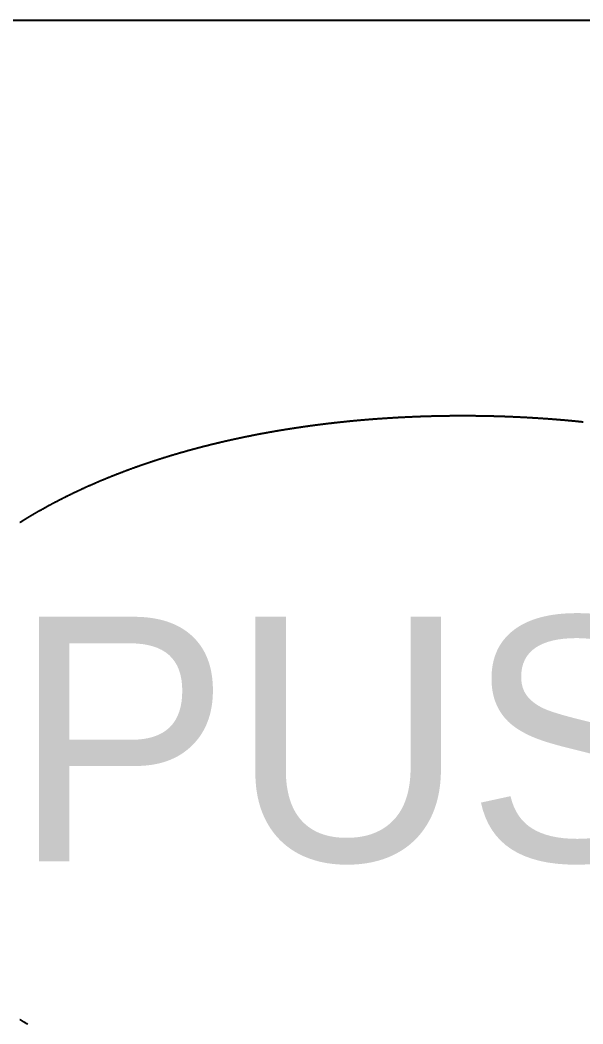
# Model space of a CAD drawing. Header units: millimetres. Extents: x 88 to 97873, y 32 to 55088.
# Drawn here: x 48379.02 to 48391.1, y 4638.97 to 4660.51 of the extents above; entities that cross this region are included whole.
import ezdxf

# ---------------------------------------------------------------- set-up
doc = ezdxf.new("R2010")
doc.units = ezdxf.units.MM
doc.header["$LTSCALE"] = 0.3
doc.layers.add('FICHAS_XLR', color=7, linetype='Continuous')
doc.styles.add('Standar', font='GOTHIC.TTF', dxfattribs={"height": 1.35})

# ---------------------------------------------------------------- blocks, each defined once
blk = doc.blocks.new('FICHA_XLR_FEMEA')
at = {"layer": 'FICHAS_XLR', "color": 0}
for points in [[(85.59, 1661.42), (85.22, 1661.46), (84.86, 1661.5), (84.5, 1661.54), (84.13, 1661.57), (83.77, 1661.61), (83.4, 1661.65), (83.04, 1661.69), (82.68, 1661.72), (82.31, 1661.76), (81.95, 1661.8), (81.58, 1661.84), (81.22, 1661.87), (80.86, 1661.91), (80.49, 1661.94), (80.13, 1661.98), (79.76, 1662.02), (79.4, 1662.05), (79.03, 1662.09), (78.67, 1662.12), (78.3, 1662.16), (77.94, 1662.19), (77.58, 1662.23), (77.21, 1662.27), (76.85, 1662.3), (76.48, 1662.33), (76.12, 1662.37), (75.75, 1662.4), (75.39, 1662.44), (75.02, 1662.47), (74.66, 1662.51), (74.29, 1662.54), (73.93, 1662.57), (73.56, 1662.61), (73.2, 1662.64), (72.83, 1662.67), (72.47, 1662.71), (72.1, 1662.74), (71.74, 1662.77), (71.37, 1662.81), (71, 1662.84), (70.64, 1662.87), (70.27, 1662.9), (69.91, 1662.93), (69.54, 1662.97), (69.18, 1663), (68.81, 1663.03), (68.45, 1663.06), (68.08, 1663.09), (67.71, 1663.12), (67.35, 1663.15), (66.98, 1663.19), (66.62, 1663.22), (66.25, 1663.25), (65.89, 1663.28), (65.52, 1663.31), (65.15, 1663.34), (64.79, 1663.37), (64.42, 1663.4), (64.05, 1663.43), (63.69, 1663.46), (63.32, 1663.49), (62.96, 1663.52), (62.59, 1663.55), (62.22, 1663.57), (61.86, 1663.6), (61.49, 1663.63), (61.12, 1663.66), (60.76, 1663.69), (60.39, 1663.72), (60.03, 1663.74), (59.66, 1663.77), (59.29, 1663.8), (58.93, 1663.83), (58.56, 1663.86), (58.19, 1663.88), (57.83, 1663.91), (57.46, 1663.94), (57.09, 1663.96), (56.72, 1663.99), (56.36, 1664.02), (55.99, 1664.04), (55.62, 1664.07), (55.26, 1664.1), (54.89, 1664.12), (54.52, 1664.15), (54.16, 1664.17), (53.79, 1664.2), (53.42, 1664.23), (53.05, 1664.25), (52.69, 1664.28), (52.32, 1664.3), (51.95, 1664.33), (51.59, 1664.35), (51.22, 1664.38), (50.85, 1664.4), (50.48, 1664.42), (50.12, 1664.45), (49.75, 1664.47), (49.38, 1664.5), (49.01, 1664.52), (48.65, 1664.54), (48.28, 1664.57), (47.91, 1664.59), (47.54, 1664.61), (47.18, 1664.64), (46.81, 1664.66), (46.44, 1664.68), (46.07, 1664.71), (45.7, 1664.73), (45.34, 1664.75), (44.97, 1664.77), (44.6, 1664.79), (44.23, 1664.82), (43.87, 1664.84), (43.5, 1664.86), (43.13, 1664.88), (42.76, 1664.9), (42.39, 1664.92), (42.03, 1664.94), (41.66, 1664.96), (41.29, 1664.99), (40.92, 1665.01), (40.55, 1665.03), (40.19, 1665.05), (39.82, 1665.07), (39.45, 1665.09), (39.08, 1665.11), (38.71, 1665.13), (38.34, 1665.15), (37.98, 1665.17), (37.61, 1665.18), (37.24, 1665.2), (36.87, 1665.22), (36.5, 1665.24), (36.13, 1665.26), (35.77, 1665.28), (35.4, 1665.3), (35.03, 1665.32), (34.66, 1665.33), (34.29, 1665.35), (33.92, 1665.37), (33.55, 1665.39), (33.19, 1665.4), (32.82, 1665.42), (32.45, 1665.44), (32.08, 1665.46), (31.71, 1665.47), (31.34, 1665.49), (30.97, 1665.51), (30.6, 1665.52), (30.24, 1665.54), (29.87, 1665.56), (29.5, 1665.57), (29.13, 1665.59), (28.76, 1665.6), (28.39, 1665.62), (28.02, 1665.63), (27.65, 1665.65), (27.28, 1665.67), (26.92, 1665.68), (26.55, 1665.7), (26.18, 1665.71), (25.81, 1665.72), (25.44, 1665.74), (25.07, 1665.75), (24.7, 1665.77), (24.33, 1665.78), (23.96, 1665.8), (23.59, 1665.81), (23.22, 1665.82), (22.86, 1665.84), (22.49, 1665.85), (22.12, 1665.86), (21.75, 1665.88), (21.38, 1665.89), (21.01, 1665.9), (20.64, 1665.92), (20.27, 1665.93), (19.9, 1665.94), (19.53, 1665.95), (19.16, 1665.96), (18.79, 1665.98), (18.42, 1665.99), (18.05, 1666), (17.68, 1666.01), (17.32, 1666.02), (16.95, 1666.03), (16.58, 1666.04), (16.21, 1666.06), (15.84, 1666.07), (15.47, 1666.08), (15.1, 1666.09), (14.73, 1666.1), (14.36, 1666.11), (13.99, 1666.12), (13.62, 1666.13), (13.25, 1666.14), (12.88, 1666.15), (12.51, 1666.16), (12.14, 1666.17), (11.77, 1666.18), (11.4, 1666.19), (11.03, 1666.19), (10.66, 1666.2), (10.29, 1666.21), (9.92, 1666.22), (9.55, 1666.23), (9.19, 1666.24), (8.82, 1666.24), (8.45, 1666.25), (8.08, 1666.26), (7.71, 1666.27), (7.34, 1666.28), (6.97, 1666.28), (6.6, 1666.29), (6.23, 1666.3), (5.86, 1666.3), (5.49, 1666.31), (5.12, 1666.32), (4.75, 1666.32), (4.38, 1666.33), (4.01, 1666.34), (3.64, 1666.34), (3.27, 1666.35), (2.9, 1666.36), (2.53, 1666.36), (2.16, 1666.37), (1.79, 1666.37), (1.42, 1666.38), (1.05, 1666.38), (0.68, 1666.39), (0.31, 1666.39), (-0.06, 1666.4), (-0.43, 1666.4), (-0.8, 1666.41), (-1.17, 1666.41), (-1.54, 1666.41), (-1.91, 1666.42), (-2.28, 1666.42), (-2.65, 1666.43), (-3.02, 1666.43), (-3.39, 1666.43), (-3.76, 1666.44), (-4.13, 1666.44), (-4.5, 1666.44), (-4.87, 1666.45), (-5.24, 1666.45), (-5.61, 1666.45), (-5.98, 1666.45), (-6.35, 1666.46), (-6.72, 1666.46), (-7.09, 1666.46), (-7.46, 1666.46), (-7.83, 1666.46), (-8.2, 1666.46), (-8.57, 1666.47), (-8.94, 1666.47), (-9.31, 1666.47), (-9.68, 1666.47), (-10.05, 1666.47), (-10.42, 1666.47), (-10.79, 1666.47), (-11.16, 1666.47), (-11.53, 1666.47), (-11.9, 1666.47), (-12.27, 1666.47), (-12.64, 1666.47), (-13.01, 1666.47), (-13.38, 1666.47), (-13.75, 1666.47), (-14.12, 1666.47), (-14.49, 1666.47), (-14.86, 1666.47), (-15.23, 1666.47), (-15.6, 1666.47), (-15.97, 1666.47), (-16.34, 1666.46), (-16.71, 1666.46), (-17.08, 1666.46), (-17.45, 1666.46), (-17.82, 1666.46), (-18.19, 1666.46), (-18.56, 1666.45), (-18.93, 1666.45), (-19.3, 1666.45), (-19.67, 1666.45), (-20.04, 1666.44), (-20.41, 1666.44), (-20.78, 1666.44), (-21.15, 1666.43), (-21.52, 1666.43), (-21.89, 1666.43), (-22.26, 1666.42), (-22.63, 1666.42), (-23, 1666.41), (-23.37, 1666.41), (-23.74, 1666.41), (-24.11, 1666.4), (-24.48, 1666.4), (-24.85, 1666.39), (-25.22, 1666.39), (-25.59, 1666.38), (-25.96, 1666.38), (-26.33, 1666.37), (-26.7, 1666.37), (-27.07, 1666.36), (-27.44, 1666.36), (-27.81, 1666.35), (-28.18, 1666.34), (-28.55, 1666.34), (-28.92, 1666.33), (-29.29, 1666.32), (-29.66, 1666.32), (-30.03, 1666.31), (-30.4, 1666.3), (-30.77, 1666.3), (-31.14, 1666.29), (-31.5, 1666.28), (-31.87, 1666.28), (-32.24, 1666.27), (-32.61, 1666.26), (-32.98, 1666.25), (-33.35, 1666.24), (-33.72, 1666.24), (-34.09, 1666.23), (-34.46, 1666.22), (-34.83, 1666.21), (-35.2, 1666.2), (-35.57, 1666.19), (-35.94, 1666.19), (-36.31, 1666.18), (-36.68, 1666.17), (-37.05, 1666.16), (-37.42, 1666.15), (-37.79, 1666.14), (-38.16, 1666.13), (-38.53, 1666.12), (-38.9, 1666.11), (-39.27, 1666.1), (-39.64, 1666.09), (-40.01, 1666.08), (-40.38, 1666.07), (-40.75, 1666.06), (-41.11, 1666.04), (-41.48, 1666.03), (-41.85, 1666.02), (-42.22, 1666.01), (-42.59, 1666), (-42.96, 1665.99), (-43.33, 1665.98), (-43.7, 1665.96), (-44.07, 1665.95), (-44.44, 1665.94), (-44.81, 1665.93), (-45.18, 1665.92), (-45.55, 1665.9), (-45.92, 1665.89), (-46.29, 1665.88), (-46.65, 1665.86), (-47.02, 1665.85), (-47.39, 1665.84), (-47.76, 1665.82), (-48.13, 1665.81), (-48.5, 1665.8), (-48.87, 1665.78), (-49.24, 1665.77), (-49.61, 1665.75), (-49.98, 1665.74), (-50.35, 1665.72), (-50.72, 1665.71), (-51.08, 1665.7), (-51.45, 1665.68), (-51.82, 1665.67), (-52.19, 1665.65), (-52.56, 1665.63), (-52.93, 1665.62), (-53.3, 1665.6), (-53.67, 1665.59), (-54.04, 1665.57), (-54.4, 1665.56), (-54.77, 1665.54), (-55.14, 1665.52), (-55.51, 1665.51), (-55.88, 1665.49), (-56.25, 1665.47), (-56.62, 1665.46), (-56.99, 1665.44), (-57.35, 1665.42), (-57.72, 1665.4), (-58.09, 1665.39), (-58.46, 1665.37), (-58.83, 1665.35), (-59.2, 1665.33), (-59.57, 1665.32), (-59.93, 1665.3), (-60.3, 1665.28), (-60.67, 1665.26), (-61.04, 1665.24), (-61.41, 1665.22), (-61.78, 1665.2), (-62.15, 1665.18), (-62.51, 1665.17), (-62.88, 1665.15), (-63.25, 1665.13), (-63.62, 1665.11), (-63.99, 1665.09), (-64.35, 1665.07), (-64.72, 1665.05), (-65.09, 1665.03), (-65.46, 1665.01), (-65.83, 1664.99), (-66.2, 1664.96), (-66.56, 1664.94), (-66.93, 1664.92), (-67.3, 1664.9), (-67.67, 1664.88), (-68.04, 1664.86), (-68.4, 1664.84), (-68.77, 1664.82), (-69.14, 1664.79), (-69.51, 1664.77), (-69.88, 1664.75), (-70.24, 1664.73), (-70.61, 1664.71), (-70.98, 1664.68), (-71.35, 1664.66), (-71.71, 1664.64), (-72.08, 1664.61), (-72.45, 1664.59), (-72.82, 1664.57), (-73.18, 1664.54), (-73.55, 1664.52), (-73.92, 1664.5), (-74.29, 1664.47), (-74.65, 1664.45), (-75.02, 1664.42), (-75.39, 1664.4), (-75.76, 1664.38), (-76.12, 1664.35), (-76.49, 1664.33), (-76.86, 1664.3), (-77.23, 1664.28), (-77.59, 1664.25), (-77.96, 1664.23), (-78.33, 1664.2), (-78.69, 1664.17), (-79.06, 1664.15), (-79.43, 1664.12), (-79.8, 1664.1), (-80.16, 1664.07), (-80.53, 1664.04), (-80.9, 1664.02), (-81.26, 1663.99), (-81.63, 1663.96), (-82, 1663.94), (-82.36, 1663.91), (-82.73, 1663.88), (-83.1, 1663.86), (-83.46, 1663.83), (-83.83, 1663.8), (-84.2, 1663.77), (-84.56, 1663.74), (-84.93, 1663.72), (-85.3, 1663.69), (-85.66, 1663.66), (-86.03, 1663.63), (-86.4, 1663.6), (-86.76, 1663.57), (-87.13, 1663.55), (-87.49, 1663.52), (-87.86, 1663.49), (-88.23, 1663.46), (-88.59, 1663.43), (-88.96, 1663.4), (-89.33, 1663.37), (-89.69, 1663.34), (-90.06, 1663.31), (-90.42, 1663.28), (-90.79, 1663.25), (-91.16, 1663.22), (-91.52, 1663.19), (-91.89, 1663.15), (-92.25, 1663.12), (-92.62, 1663.09), (-92.98, 1663.06), (-93.35, 1663.03), (-93.72, 1663), (-94.08, 1662.97), (-94.45, 1662.93), (-94.81, 1662.9), (-95.18, 1662.87), (-95.54, 1662.84), (-95.91, 1662.81), (-96.27, 1662.77), (-96.64, 1662.74), (-97, 1662.71), (-97.37, 1662.67), (-97.73, 1662.64), (-98.1, 1662.61), (-98.46, 1662.57), (-98.83, 1662.54), (-99.19, 1662.51), (-99.56, 1662.47), (-99.92, 1662.44), (-100.29, 1662.4), (-100.65, 1662.37), (-101.02, 1662.33), (-101.38, 1662.3), (-101.75, 1662.27), (-102.11, 1662.23), (-102.48, 1662.19), (-102.84, 1662.16), (-103.21, 1662.12), (-103.57, 1662.09), (-103.94, 1662.05), (-104.3, 1662.02), (-104.66, 1661.98), (-105.03, 1661.94), (-105.39, 1661.91), (-105.76, 1661.87), (-106.12, 1661.84), (-106.49, 1661.8), (-106.85, 1661.76), (-107.21, 1661.72), (-107.58, 1661.69), (-107.94, 1661.65), (-108.31, 1661.61), (-108.67, 1661.57), (-109.03, 1661.54), (-109.4, 1661.5), (-109.76, 1661.46), (-110.12, 1661.42), (-110.49, 1661.38), (-110.85, 1661.35), (-111.22, 1661.31), (-111.58, 1661.27), (-111.94, 1661.23), (-112.31, 1661.19), (-112.67, 1661.15), (-113.03, 1661.11), (-113.4, 1661.07), (-113.76, 1661.03), (-114.12, 1660.99), (-114.48, 1660.95), (-114.85, 1660.91), (-115.21, 1660.87), (-115.57, 1660.83), (-115.94, 1660.79), (-116.3, 1660.75), (-116.66, 1660.71), (-117.02, 1660.67), (-117.39, 1660.63), (-117.75, 1660.58), (-118.11, 1660.54), (-118.47, 1660.5), (-118.84, 1660.46), (-119.2, 1660.42), (-119.56, 1660.38), (-119.92, 1660.33), (-120.29, 1660.29), (-120.65, 1660.25), (-121.01, 1660.21), (-121.37, 1660.16), (-121.74, 1660.12), (-122.1, 1660.08), (-122.46, 1660.03), (-122.82, 1659.99), (-123.18, 1659.95), (-123.54, 1659.9), (-123.91, 1659.86), (-124.27, 1659.81), (-124.63, 1659.77), (-124.99, 1659.73), (-125.35, 1659.68), (-125.71, 1659.64), (-126.08, 1659.59), (-126.44, 1659.55), (-126.8, 1659.5), (-127.16, 1659.46), (-127.52, 1659.41), (-127.88, 1659.36), (-128.24, 1659.32), (-128.6, 1659.27), (-128.96, 1659.23), (-129.33, 1659.18), (-129.69, 1659.13), (-130.05, 1659.09), (-130.41, 1659.04), (-130.77, 1658.99), (-131.13, 1658.95), (-131.49, 1658.9), (-131.85, 1658.85), (-132.21, 1658.81), (-132.57, 1658.76), (-132.93, 1658.71), (-133.29, 1658.66), (-133.65, 1658.62), (-134.01, 1658.57), (-134.37, 1658.52), (-134.73, 1658.47), (-135.09, 1658.42), (-135.45, 1658.37), (-135.81, 1658.32), (-136.17, 1658.28), (-136.53, 1658.23), (-136.89, 1658.18), (-137.25, 1658.13), (-137.61, 1658.08), (-137.97, 1658.03), (-138.33, 1657.98), (-138.69, 1657.93), (-139.05, 1657.88), (-139.41, 1657.83), (-139.76, 1657.78), (-140.12, 1657.73), (-140.48, 1657.67), (-140.84, 1657.62), (-141.2, 1657.57), (-141.56, 1657.52), (-141.92, 1657.47), (-142.28, 1657.42), (-142.64, 1657.37), (-142.99, 1657.31), (-143.35, 1657.26), (-143.71, 1657.21), (-144.07, 1657.16), (-144.43, 1657.11), (-144.79, 1657.05), (-145.14, 1657), (-145.5, 1656.95), (-145.86, 1656.89), (-146.22, 1656.84), (-146.58, 1656.79), (-146.93, 1656.73), (-147.29, 1656.68), (-147.65, 1656.63), (-148.01, 1656.57), (-148.36, 1656.52), (-148.72, 1656.46), (-149.08, 1656.41), (-149.44, 1656.35), (-149.79, 1656.3), (-150.15, 1656.25), (-150.51, 1656.19), (-150.87, 1656.13), (-151.22, 1656.08), (-151.58, 1656.02), (-151.94, 1655.97), (-152.29, 1655.91), (-152.65, 1655.86), (-153.01, 1655.8), (-153.36, 1655.74), (-153.72, 1655.69), (-154.08, 1655.63), (-154.43, 1655.57), (-154.79, 1655.52), (-155.15, 1655.46), (-155.5, 1655.4), (-155.86, 1655.35), (-156.21, 1655.29), (-156.57, 1655.23), (-156.93, 1655.17), (-157.28, 1655.11), (-157.64, 1655.06), (-157.99, 1655), (-158.35, 1654.94), (-158.7, 1654.88), (-159.06, 1654.82), (-159.42, 1654.76), (-159.77, 1654.7), (-160.13, 1654.65), (-160.48, 1654.59), (-160.84, 1654.53), (-161.19, 1654.47), (-161.55, 1654.41), (-161.9, 1654.35), (-162.26, 1654.29), (-162.61, 1654.23), (-162.97, 1654.17), (-163.32, 1654.11), (-163.67, 1654.05), (-164.03, 1653.98), (-164.38, 1653.92), (-164.74, 1653.86), (-165.09, 1653.8), (-165.45, 1653.74), (-165.8, 1653.68), (-166.15, 1653.62), (-166.51, 1653.55), (-166.86, 1653.49), (-167.22, 1653.43), (-167.57, 1653.37), (-167.92, 1653.3), (-168.28, 1653.24), (-168.63, 1653.18), (-168.98, 1653.12), (-169.34, 1653.05), (-169.69, 1652.99), (-170.04, 1652.93), (-170.4, 1652.86), (-170.75, 1652.8), (-171.1, 1652.73), (-171.46, 1652.67), (-171.81, 1652.61), (-172.16, 1652.54), (-172.51, 1652.48), (-172.87, 1652.41), (-173.22, 1652.35), (-173.57, 1652.28), (-173.92, 1652.22), (-174.28, 1652.15), (-174.63, 1652.09), (-174.98, 1652.02), (-175.33, 1651.96), (-175.68, 1651.89), (-176.04, 1651.82), (-176.39, 1651.76), (-176.74, 1651.69), (-177.09, 1651.62), (-177.44, 1651.56), (-177.79, 1651.49), (-178.14, 1651.42), (-178.5, 1651.36), (-178.85, 1651.29), (-179.2, 1651.22), (-179.55, 1651.15), (-179.9, 1651.09), (-180.25, 1651.02), (-180.6, 1650.95), (-180.95, 1650.88), (-181.3, 1650.81), (-181.65, 1650.75), (-182, 1650.68), (-182.35, 1650.61), (-182.7, 1650.54), (-183.05, 1650.47), (-183.4, 1650.4), (-183.75, 1650.33), (-184.1, 1650.26), (-184.45, 1650.19), (-184.8, 1650.12), (-185.15, 1650.05), (-185.5, 1649.98), (-185.85, 1649.91), (-186.2, 1649.84), (-186.55, 1649.77), (-186.9, 1649.7), (-187.25, 1649.63), (-187.6, 1649.56), (-187.95, 1649.48), (-188.3, 1649.41), (-188.65, 1649.34), (-188.99, 1649.27), (-189.34, 1649.2), (-189.69, 1649.13), (-190.04, 1649.05), (-190.39, 1648.98), (-190.74, 1648.91), (-191.08, 1648.84), (-191.43, 1648.76), (-191.78, 1648.69), (-192.13, 1648.62), (-192.48, 1648.54), (-192.82, 1648.47), (-193.17, 1648.4), (-193.52, 1648.32), (-193.87, 1648.25), (-194.21, 1648.17), (-194.56, 1648.1), (-194.91, 1648.03), (-195.26, 1647.95), (-195.6, 1647.88), (-195.95, 1647.8), (-196.3, 1647.73), (-196.64, 1647.65), (-196.99, 1647.58), (-197.34, 1647.5), (-197.68, 1647.42), (-198.03, 1647.35), (-198.38, 1647.27), (-198.72, 1647.2), (-199.07, 1647.12), (-199.41, 1647.04), (-199.76, 1646.97), (-200.11, 1646.89), (-200.45, 1646.81), (-200.8, 1646.74), (-201.14, 1646.66), (-201.49, 1646.58), (-201.83, 1646.5), (-202.18, 1646.43), (-202.52, 1646.35), (-202.87, 1646.27), (-203.21, 1646.19), (-203.56, 1646.11), (-203.9, 1646.03), (-204.25, 1645.96), (-204.59, 1645.88), (-204.94, 1645.8), (-205.28, 1645.72), (-205.63, 1645.64), (-205.97, 1645.56), (-206.31, 1645.48), (-206.66, 1645.4), (-207, 1645.32), (-207.35, 1645.24), (-207.69, 1645.16), (-208.03, 1645.08), (-208.38, 1645), (-208.72, 1644.92), (-209.06, 1644.84), (-209.41, 1644.76), (-209.75, 1644.68), (-210.09, 1644.59), (-210.44, 1644.51), (-210.78, 1644.43), (-211.12, 1644.35), (-211.46, 1644.27), (-211.81, 1644.19), (-212.15, 1644.1), (-212.49, 1644.02), (-212.83, 1643.94), (-213.17, 1643.86), (-213.52, 1643.77), (-213.86, 1643.69), (-214.2, 1643.61), (-214.54, 1643.52), (-214.88, 1643.44), (-215.23, 1643.36), (-215.57, 1643.27), (-215.91, 1643.19), (-216.25, 1643.1), (-216.59, 1643.02), (-216.93, 1642.94), (-217.27, 1642.85), (-217.61, 1642.77), (-217.95, 1642.68), (-218.29, 1642.6), (-218.64, 1642.51), (-218.98, 1642.42), (-219.32, 1642.34), (-219.66, 1642.25), (-220, 1642.17), (-220.34, 1642.08), (-220.68, 1642), (-221.02, 1641.91), (-221.36, 1641.82), (-221.69, 1641.74), (-222.03, 1641.65), (-222.37, 1641.56), (-222.71, 1641.47), (-223.05, 1641.39), (-223.39, 1641.3), (-223.73, 1641.21), (-224.07, 1641.12), (-224.41, 1641.04), (-224.75, 1640.95), (-225.08, 1640.86), (-225.42, 1640.77), (-225.76, 1640.68), (-226.1, 1640.59), (-226.44, 1640.51), (-226.78, 1640.42), (-227.11, 1640.33), (-227.45, 1640.24), (-227.79, 1640.15), (-228.13, 1640.06), (-228.46, 1639.97), (-228.8, 1639.88), (-229.14, 1639.79), (-229.48, 1639.7), (-229.81, 1639.61), (-230.15, 1639.52), (-230.49, 1639.43), (-230.82, 1639.34), (-231.16, 1639.24), (-231.5, 1639.15), (-231.83, 1639.06), (-232.17, 1638.97), (-232.5, 1638.88), (-232.84, 1638.79), (-233.18, 1638.69), (-233.51, 1638.6), (-233.85, 1638.51), (-234.18, 1638.42), (-234.52, 1638.32), (-234.85, 1638.23), (-235.19, 1638.14), (-235.52, 1638.04), (-235.86, 1637.95), (-236.19, 1637.86), (-236.53, 1637.76), (-236.86, 1637.67), (-237.2, 1637.58), (-237.53, 1637.48), (-237.87, 1637.39), (-238.2, 1637.29), (-238.54, 1637.2), (-238.87, 1637.1), (-239.2, 1637.01), (-239.54, 1636.91), (-239.87, 1636.82), (-240.2, 1636.72), (-240.54, 1636.63), (-240.87, 1636.53), (-241.2, 1636.44), (-241.54, 1636.34), (-241.87, 1636.24), (-242.2, 1636.15), (-242.54, 1636.05), (-242.87, 1635.95), (-243.2, 1635.86), (-243.53, 1635.76), (-243.87, 1635.66), (-244.2, 1635.57), (-244.53, 1635.47), (-244.86, 1635.37), (-245.19, 1635.27), (-245.53, 1635.17), (-245.86, 1635.08), (-246.19, 1634.98), (-246.52, 1634.88), (-246.85, 1634.78), (-247.18, 1634.68), (-247.51, 1634.58), (-247.84, 1634.48), (-248.17, 1634.38), (-248.51, 1634.29), (-248.84, 1634.19), (-249.17, 1634.09), (-249.5, 1633.99), (-249.83, 1633.89), (-250.16, 1633.79), (-250.49, 1633.69), (-250.82, 1633.58), (-251.15, 1633.48), (-251.48, 1633.38), (-251.81, 1633.28), (-252.13, 1633.18), (-252.46, 1633.08), (-252.79, 1632.98), (-253.12, 1632.88), (-253.45, 1632.77), (-253.78, 1632.67), (-254.11, 1632.57), (-254.44, 1632.47), (-254.76, 1632.37), (-255.09, 1632.26), (-255.42, 1632.16), (-255.75, 1632.06), (-256.08, 1631.95), (-256.4, 1631.85), (-256.73, 1631.75), (-257.06, 1631.64), (-257.39, 1631.54), (-257.71, 1631.44), (-258.04, 1631.33), (-258.37, 1631.23), (-258.69, 1631.12), (-259.02, 1631.02), (-259.35, 1630.91), (-259.67, 1630.81), (-260, 1630.7), (-260.33, 1630.6), (-260.65, 1630.49), (-260.98, 1630.39), (-261.3, 1630.28), (-261.63, 1630.18), (-261.96, 1630.07), (-262.28, 1629.96), (-262.61, 1629.86), (-262.93, 1629.75), (-263.26, 1629.64), (-263.58, 1629.54), (-263.91, 1629.43), (-264.23, 1629.32), (-264.56, 1629.21), (-264.88, 1629.11), (-265.21, 1629), (-265.53, 1628.89), (-265.85, 1628.78), (-266.18, 1628.68), (-266.5, 1628.57), (-266.82, 1628.46), (-267.15, 1628.35), (-267.47, 1628.24), (-267.79, 1628.13), (-268.12, 1628.02), (-268.44, 1627.91), (-268.76, 1627.8), (-269.09, 1627.69), (-269.41, 1627.58), (-269.73, 1627.48), (-270.05, 1627.36), (-270.38, 1627.25), (-270.7, 1627.14), (-271.02, 1627.03), (-271.34, 1626.92), (-271.66, 1626.81), (-271.99, 1626.7), (-272.31, 1626.59), (-272.63, 1626.48), (-272.95, 1626.37), (-273.27, 1626.25), (-273.59, 1626.14), (-273.91, 1626.03), (-274.23, 1625.92), (-274.55, 1625.81), (-274.87, 1625.69), (-275.19, 1625.58), (-275.51, 1625.47), (-275.83, 1625.35), (-276.15, 1625.24), (-276.47, 1625.13), (-276.79, 1625.01), (-277.11, 1624.9), (-277.43, 1624.79), (-277.75, 1624.67), (-278.07, 1624.56), (-278.39, 1624.44), (-278.71, 1624.33), (-279.03, 1624.22), (-279.35, 1624.1), (-279.66, 1623.99), (-279.98, 1623.87), (-280.3, 1623.75), (-280.62, 1623.64), (-280.94, 1623.52), (-281.25, 1623.41), (-281.57, 1623.29), (-281.89, 1623.18), (-282.21, 1623.06), (-282.52, 1622.94), (-282.84, 1622.83), (-283.16, 1622.71), (-283.47, 1622.59), (-283.79, 1622.48), (-284.11, 1622.36), (-284.42, 1622.24), (-284.74, 1622.12), (-285.05, 1622.01), (-285.37, 1621.89), (-285.69, 1621.77), (-286, 1621.65), (-286.32, 1621.53), (-286.63, 1621.41), (-286.95, 1621.29), (-287.26, 1621.18), (-287.58, 1621.06), (-287.89, 1620.94), (-288.21, 1620.82), (-288.52, 1620.7), (-288.84, 1620.58), (-289.15, 1620.46), (-289.46, 1620.34), (-289.78, 1620.22), (-290.09, 1620.1), (-290.41, 1619.98), (-290.72, 1619.86), (-291.03, 1619.74), (-291.35, 1619.61), (-291.66, 1619.49), (-291.97, 1619.37), (-292.28, 1619.25), (-292.6, 1619.13), (-292.91, 1619.01), (-293.22, 1618.88), (-293.53, 1618.76), (-293.85, 1618.64), (-294.16, 1618.52), (-294.47, 1618.39), (-294.78, 1618.27), (-295.09, 1618.15), (-295.4, 1618.03), (-295.71, 1617.9), (-296.03, 1617.78), (-296.34, 1617.65), (-296.65, 1617.53), (-296.96, 1617.41), (-297.27, 1617.28), (-297.58, 1617.16), (-297.89, 1617.03), (-298.2, 1616.91), (-298.51, 1616.78), (-298.82, 1616.66), (-299.13, 1616.53), (-299.44, 1616.41), (-299.75, 1616.28), (-300.06, 1616.16), (-300.36, 1616.03), (-300.67, 1615.9), (-300.98, 1615.78), (-301.29, 1615.65), (-301.6, 1615.53), (-301.91, 1615.4), (-302.22, 1615.27), (-302.52, 1615.15), (-302.83, 1615.02), (-303.14, 1614.89), (-303.45, 1614.76), (-303.75, 1614.64), (-304.06, 1614.51), (-304.37, 1614.38), (-304.67, 1614.25), (-304.98, 1614.12), (-305.29, 1613.99), (-305.59, 1613.87), (-305.9, 1613.74), (-306.21, 1613.61), (-306.51, 1613.48), (-306.82, 1613.35), (-307.12, 1613.22), (-307.43, 1613.09), (-307.74, 1612.96), (-308.04, 1612.83), (-308.35, 1612.7), (-308.65, 1612.57), (-308.95, 1612.44), (-309.26, 1612.31), (-309.56, 1612.18), (-309.87, 1612.05), (-310.17, 1611.92), (-310.48, 1611.78), (-310.78, 1611.65), (-311.08, 1611.52), (-311.39, 1611.39), (-311.69, 1611.26), (-311.99, 1611.12), (-312.3, 1610.99), (-312.6, 1610.86), (-312.9, 1610.73), (-313.21, 1610.59), (-313.51, 1610.46), (-313.81, 1610.33), (-314.11, 1610.19), (-314.41, 1610.06), (-314.72, 1609.93), (-315.02, 1609.79), (-315.32, 1609.66), (-315.62, 1609.52), (-315.92, 1609.39), (-316.22, 1609.26), (-316.52, 1609.12), (-316.82, 1608.99), (-317.12, 1608.85), (-317.42, 1608.72), (-317.73, 1608.58), (-318.03, 1608.45), (-318.33, 1608.31), (-318.62, 1608.17), (-318.92, 1608.04), (-319.22, 1607.9), (-319.52, 1607.76), (-319.82, 1607.63), (-320.12, 1607.49), (-320.42, 1607.35), (-320.72, 1607.22), (-321.02, 1607.08), (-321.32, 1606.94), (-321.61, 1606.81), (-321.91, 1606.67), (-322.21, 1606.53), (-322.51, 1606.39), (-322.8, 1606.25), (-323.1, 1606.12), (-323.4, 1605.98), (-323.7, 1605.84), (-323.99, 1605.7), (-324.29, 1605.56), (-324.59, 1605.42), (-324.88, 1605.28), (-325.18, 1605.14), (-325.47, 1605), (-325.77, 1604.86), (-326.07, 1604.72), (-326.36, 1604.58), (-326.66, 1604.44), (-326.95, 1604.3), (-327.25, 1604.16), (-327.54, 1604.02), (-327.84, 1603.88), (-328.13, 1603.74), (-328.43, 1603.59), (-328.72, 1603.45), (-329.01, 1603.31), (-329.31, 1603.17), (-329.6, 1603.03), (-329.9, 1602.89), (-330.19, 1602.74), (-330.48, 1602.6), (-330.78, 1602.46), (-331.07, 1602.31), (-331.36, 1602.17), (-331.65, 1602.03), (-331.95, 1601.88), (-332.24, 1601.74), (-332.53, 1601.6), (-332.82, 1601.45), (-333.11, 1601.31), (-333.41, 1601.16), (-333.7, 1601.02), (-333.99, 1600.88), (-334.28, 1600.73), (-334.57, 1600.59), (-334.86, 1600.44), (-335.15, 1600.3), (-335.44, 1600.15), (-335.73, 1600), (-336.02, 1599.86), (-336.31, 1599.71), (-336.6, 1599.57), (-336.89, 1599.42), (-337.18, 1599.27), (-337.47, 1599.13), (-337.76, 1598.98), (-338.05, 1598.83), (-338.34, 1598.69), (-338.63, 1598.54), (-338.91, 1598.39), (-339.2, 1598.24), (-339.49, 1598.1), (-339.78, 1597.95), (-340.07, 1597.8), (-340.35, 1597.65), (-340.64, 1597.5), (-340.93, 1597.35), (-341.21, 1597.2), (-341.5, 1597.06), (-341.79, 1596.91), (-342.07, 1596.76), (-342.36, 1596.61), (-342.65, 1596.46), (-342.93, 1596.31), (-343.22, 1596.16), (-343.5, 1596.01), (-343.79, 1595.86), (-344.07, 1595.71), (-344.36, 1595.56), (-344.64, 1595.4), (-344.93, 1595.25), (-345.21, 1595.1), (-345.5, 1594.95), (-345.78, 1594.8), (-346.07, 1594.65), (-346.35, 1594.5), (-346.63, 1594.34), (-346.92, 1594.19), (-347.2, 1594.04), (-347.48, 1593.89), (-347.77, 1593.73), (-348.05, 1593.58), (-348.33, 1593.43), (-348.61, 1593.27), (-348.9, 1593.12), (-349.18, 1592.97), (-349.46, 1592.81), (-349.74, 1592.66), (-350.02, 1592.5), (-350.3, 1592.35), (-350.59, 1592.2), (-350.87, 1592.04), (-351.15, 1591.89), (-351.43, 1591.73), (-351.71, 1591.58), (-351.99, 1591.42), (-352.27, 1591.26), (-352.55, 1591.11), (-352.83, 1590.95), (-353.11, 1590.8), (-353.39, 1590.64), (-353.67, 1590.48), (-353.95, 1590.33), (-354.22, 1590.17), (-354.5, 1590.01), (-354.78, 1589.86), (-355.06, 1589.7), (-355.34, 1589.54), (-355.62, 1589.39), (-355.89, 1589.23), (-356.17, 1589.07), (-356.45, 1588.91), (-356.73, 1588.75), (-357, 1588.59), (-357.28, 1588.44), (-357.56, 1588.28), (-357.83, 1588.12), (-358.11, 1587.96), (-358.39, 1587.8), (-358.66, 1587.64), (-358.94, 1587.48), (-359.21, 1587.32), (-359.49, 1587.16), (-359.76, 1587), (-360.04, 1586.84), (-360.31, 1586.68), (-360.59, 1586.52), (-360.86, 1586.36), (-361.14, 1586.2), (-361.41, 1586.04), (-361.68, 1585.88), (-361.96, 1585.71), (-362.23, 1585.55), (-362.5, 1585.39), (-362.78, 1585.23), (-363.05, 1585.07), (-363.32, 1584.9), (-363.6, 1584.74), (-363.87, 1584.58), (-364.14, 1584.42), (-364.41, 1584.25), (-364.68, 1584.09), (-364.96, 1583.93), (-365.23, 1583.76), (-365.5, 1583.6), (-365.77, 1583.44), (-366.04, 1583.27), (-366.31, 1583.11), (-366.58, 1582.94), (-366.85, 1582.78), (-367.12, 1582.62), (-367.39, 1582.45), (-367.66, 1582.29), (-367.93, 1582.12), (-368.2, 1581.96), (-368.47, 1581.79), (-368.74, 1581.63), (-369.01, 1581.46), (-369.28, 1581.29), (-369.54, 1581.13), (-369.81, 1580.96), (-370.08, 1580.8), (-370.35, 1580.63), (-370.62, 1580.46), (-370.88, 1580.3), (-371.15, 1580.13), (-371.42, 1579.96)], [(-371.42, 1177.15), (-371.15, 1176.98), (-370.88, 1176.82), (-370.62, 1176.65), (-370.35, 1176.48), (-370.08, 1176.32), (-369.81, 1176.15), (-369.54, 1175.99), (-369.28, 1175.82), (-369.01, 1175.65), (-368.74, 1175.49), (-368.47, 1175.32), (-368.2, 1175.16), (-367.93, 1174.99), (-367.66, 1174.83), (-367.39, 1174.66), (-367.12, 1174.5), (-366.85, 1174.33), (-366.58, 1174.17), (-366.31, 1174), (-366.04, 1173.84), (-365.77, 1173.68), (-365.5, 1173.51), (-365.23, 1173.35)]]:
    blk.add_lwpolyline(points, dxfattribs=at)
at = {"layer": 'FICHAS_XLR', "color": 0, "insert": (-9.41, 1403.09), "char_height": 198.232, "attachment_point": 5, "style": 'Standar'}
blk.add_mtext_dynamic_manual_height_columns('\\pxqc;PUSH', width=920.7342, gutter_width=109.52, heights=[0], dxfattribs=at)

msp = doc.modelspace()

# ---------------------------------------------------------------- linework, layer by layer
msp.add_lwpolyline([(48021.636, 4660.512), (49142.409, 4660.512), (49142.409, 3986.667), (48021.636, 3986.667)], close=True)

# ---------------------------------------------------------------- block references
at = {"xscale": 0.02646669214138868, "yscale": 0.02646669214138868, "zscale": 0.02646669214138868}
msp.add_blockref('FICHA_XLR_FEMEA', (48388.846, 4607.911), dxfattribs=at)

doc.saveas('drawing.dxf')
